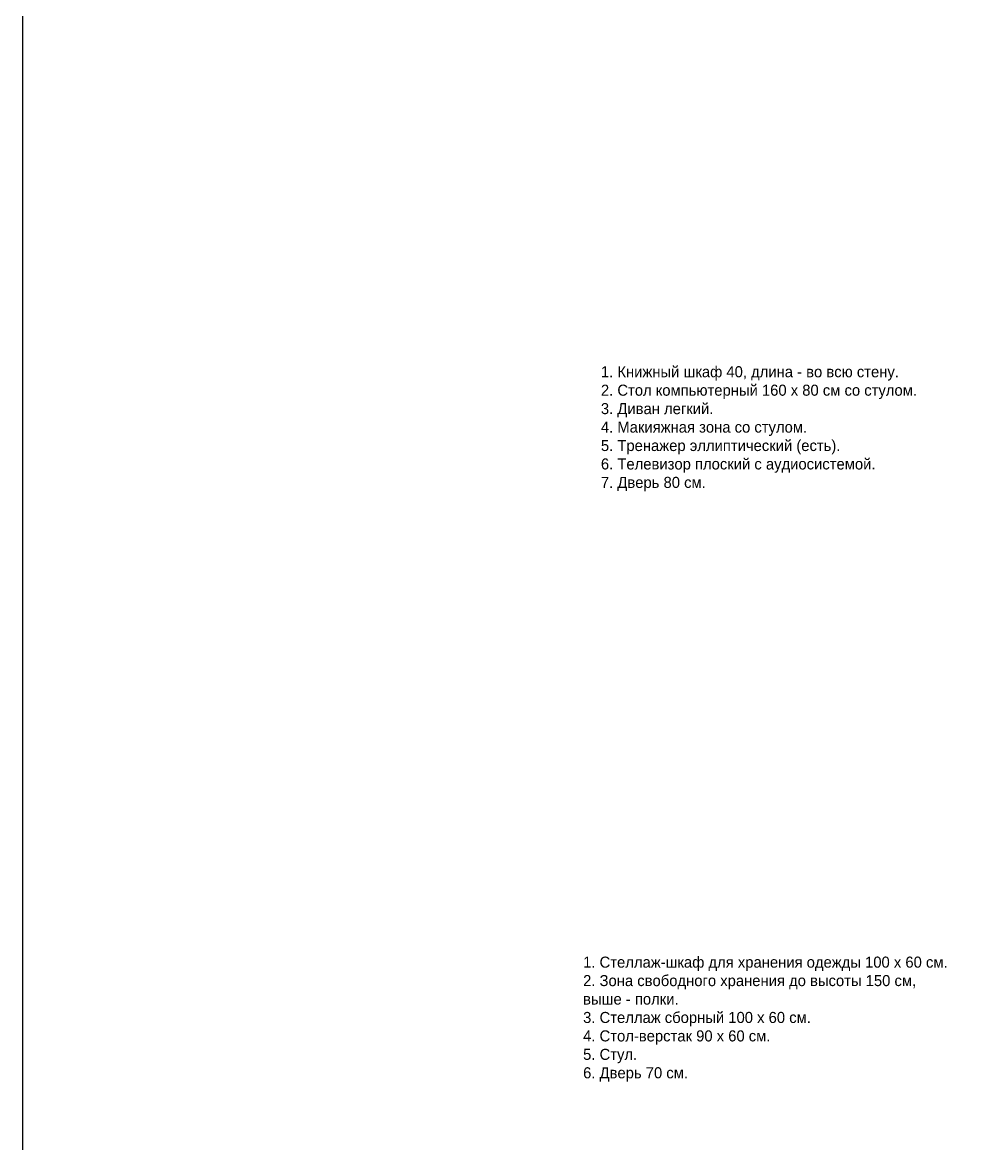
# Model space of a CAD drawing. Header units: millimetres. Extents: x -2161 to 29909, y 190 to 21725.
# Drawn here: x -2161 to 3792, y 7536 to 14630 of the extents above; entities that cross this region are included whole.
import ezdxf

# ---------------------------------------------------------------- set-up
doc = ezdxf.new("R2010")
doc.units = ezdxf.units.MM
doc.layers.add('100 noprint', color=1, linetype='Continuous', plot=False)
doc.styles.get("Standard").update_dxf_attribs({"font": 'Ubuntu-R.ttf'})

msp = doc.modelspace()

# ---------------------------------------------------------------- linework, layer by layer
at = {"layer": '100 noprint'}
msp.add_lwpolyline([(-2160.605, 20253.528), (-2160.605, 189.863), (19159.948, 189.863), (19159.948, 20253.528)], close=True, dxfattribs=at)

# ---------------------------------------------------------------- texts
at = {"char_height": 70, "width": 2318.60368, "attachment_point": 1}
for s, insert in [('{1. Книжный шкаф 40, длина - во всю стену.\\P2. Стол компьютерный 160 х 80 см со стулом.\\P3. Диван легкий.\\P4. Макияжная зона со стулом.\\P5. Тренажер эллиптический (есть).\\P6. Телевизор плоский с аудиосистемой.\\P7. Дверь 80 см.}', (1498.392, 12454.851)), ('{1. Стеллаж-шкаф для хранения одежды 100 х 60 см.\\P2. Зона свободного хранения до высоты 150 см, выше - полки.\\P3. Стеллаж сборный 100 х 60 см.\\P4. Стол-верстак 90 х 60 см.\\P5. Стул.\\P6. Дверь 70 см.}', (1385.805, 8718.848))]:
    msp.add_mtext(s, dxfattribs=dict(at, insert=insert))

doc.saveas('drawing.dxf')
